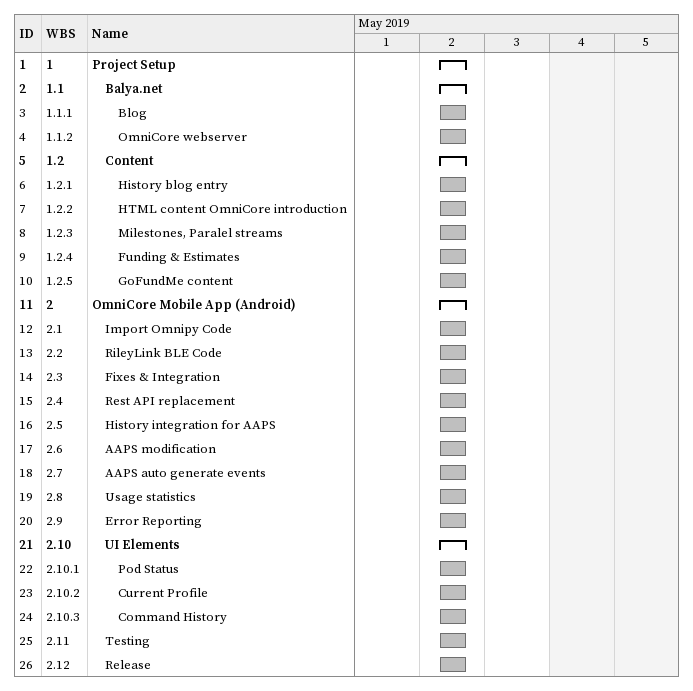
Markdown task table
| ID | WBS | Task | Start | Finish |
|---|---|---|---|---|
| 1 | 1 | **Project Setup** | 2019-05-02 | 2019-05-02 |
| 2 | 1.1 | **Balya.net** | 2019-05-02 | 2019-05-02 |
| 3 | 1.1.1 | Blog | 2019-05-02 | 2019-05-02 |
| 4 | 1.1.2 | OmniCore webserver | 2019-05-02 | 2019-05-02 |
| 5 | 1.2 | **Content** | 2019-05-02 | 2019-05-02 |
| 6 | 1.2.1 | History blog entry | 2019-05-02 | 2019-05-02 |
| 7 | 1.2.2 | HTML content OmniCore introduction | 2019-05-02 | 2019-05-02 |
| 8 | 1.2.3 | Milestones, Paralel streams | 2019-05-02 | 2019-05-02 |
| 9 | 1.2.4 | Funding & Estimates | 2019-05-02 | 2019-05-02 |
| 10 | 1.2.5 | GoFundMe content | 2019-05-02 | 2019-05-02 |
| 11 | 2 | **OmniCore Mobile App (Android)** | 2019-05-02 | 2019-05-02 |
| 12 | 2.1 | Import Omnipy Code | 2019-05-02 | 2019-05-02 |
| 13 | 2.2 | RileyLink BLE Code | 2019-05-02 | 2019-05-02 |
| 14 | 2.3 | Fixes & Integration | 2019-05-02 | 2019-05-02 |
| 15 | 2.4 | Rest API replacement | 2019-05-02 | 2019-05-02 |
| 16 | 2.5 | History integration for AAPS | 2019-05-02 | 2019-05-02 |
| 17 | 2.6 | AAPS modification | 2019-05-02 | 2019-05-02 |
| 18 | 2.7 | AAPS auto generate events | 2019-05-02 | 2019-05-02 |
| 19 | 2.8 | Usage statistics | 2019-05-02 | 2019-05-02 |
| 20 | 2.9 | Error Reporting | 2019-05-02 | 2019-05-02 |
| 21 | 2.10 | **UI Elements** | 2019-05-02 | 2019-05-02 |
| 22 | 2.10.1 | Pod Status | 2019-05-02 | 2019-05-02 |
| 23 | 2.10.2 | Current Profile | 2019-05-02 | 2019-05-02 |
| 24 | 2.10.3 | Command History | 2019-05-02 | 2019-05-02 |
| 25 | 2.11 | Testing | 2019-05-02 | 2019-05-02 |
| 26 | 2.12 | Release | 2019-05-02 | 2019-05-02 |
